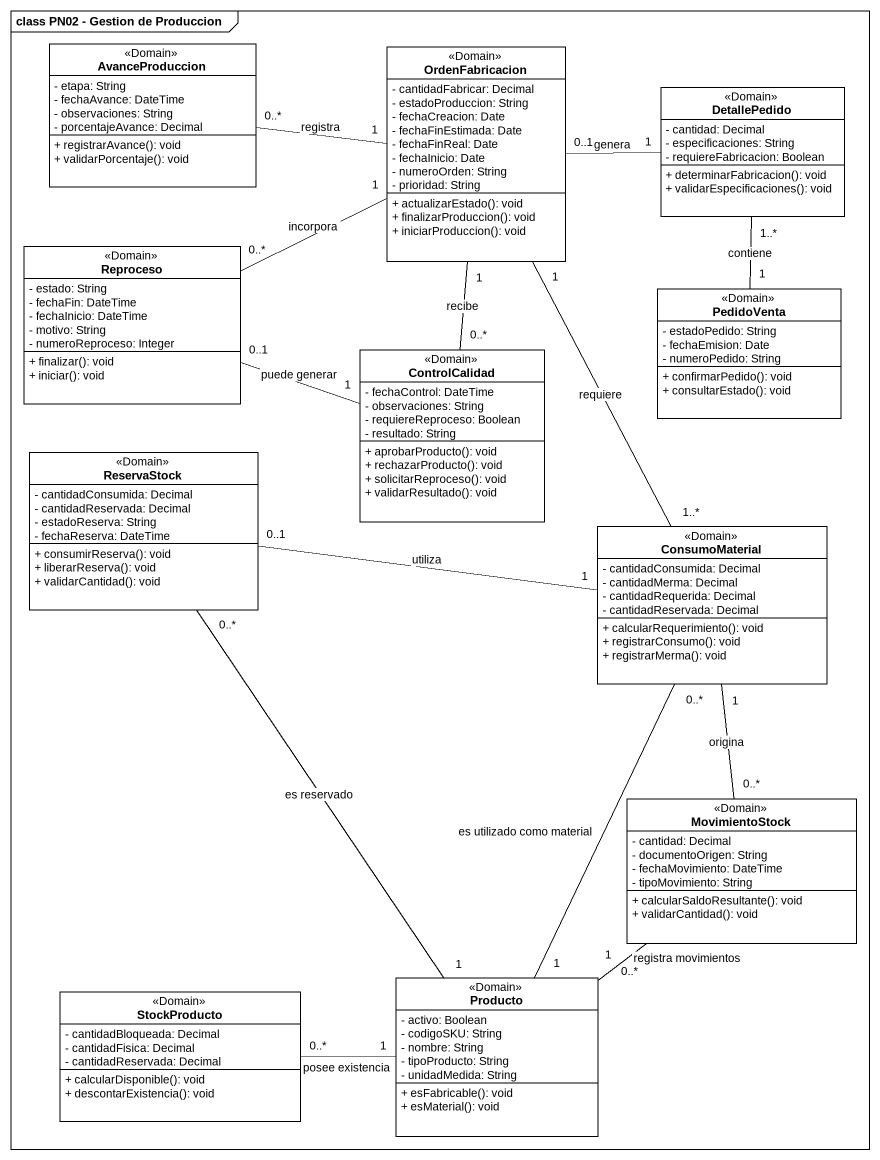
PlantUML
@startuml
mainframe class PN02 - Gestion de Produccion
hide circle
hide empty members
skinparam classAttributeIconSize 0
class AvanceProduccion <<Domain>> {
  - etapa: String
  - fechaAvance: DateTime
  - observaciones: String
  - porcentajeAvance: Decimal
  + registrarAvance(): void
  + validarPorcentaje(): void
}
class OrdenFabricacion <<Domain>> {
  - cantidadFabricar: Decimal
  - estadoProduccion: String
  - fechaCreacion: Date
  - fechaFinEstimada: Date
  - fechaFinReal: Date
  - fechaInicio: Date
  - numeroOrden: String
  - prioridad: String
  + actualizarEstado(): void
  + finalizarProduccion(): void
  + iniciarProduccion(): void
}
class DetallePedido <<Domain>> {
  - cantidad: Decimal
  - especificaciones: String
  - requiereFabricacion: Boolean
  + determinarFabricacion(): void
  + validarEspecificaciones(): void
}
class Reproceso <<Domain>> {
  - estado: String
  - fechaFin: DateTime
  - fechaInicio: DateTime
  - motivo: String
  - numeroReproceso: Integer
  + finalizar(): void
  + iniciar(): void
}
class PedidoVenta <<Domain>> {
  - estadoPedido: String
  - fechaEmision: Date
  - numeroPedido: String
  + confirmarPedido(): void
  + consultarEstado(): void
}
class ControlCalidad <<Domain>> {
  - fechaControl: DateTime
  - observaciones: String
  - requiereReproceso: Boolean
  - resultado: String
  + aprobarProducto(): void
  + rechazarProducto(): void
  + solicitarReproceso(): void
  + validarResultado(): void
}
class ReservaStock <<Domain>> {
  - cantidadConsumida: Decimal
  - cantidadReservada: Decimal
  - estadoReserva: String
  - fechaReserva: DateTime
  + consumirReserva(): void
  + liberarReserva(): void
  + validarCantidad(): void
}
class ConsumoMaterial <<Domain>> {
  - cantidadConsumida: Decimal
  - cantidadMerma: Decimal
  - cantidadRequerida: Decimal
  - cantidadReservada: Decimal
  + calcularRequerimiento(): void
  + registrarConsumo(): void
  + registrarMerma(): void
}
class MovimientoStock <<Domain>> {
  - cantidad: Decimal
  - documentoOrigen: String
  - fechaMovimiento: DateTime
  - tipoMovimiento: String
  + calcularSaldoResultante(): void
  + validarCantidad(): void
}
class Producto <<Domain>> {
  - activo: Boolean
  - codigoSKU: String
  - nombre: String
  - tipoProducto: String
  - unidadMedida: String
  + esFabricable(): void
  + esMaterial(): void
}
class StockProducto <<Domain>> {
  - cantidadBloqueada: Decimal
  - cantidadFisica: Decimal
  - cantidadReservada: Decimal
  + calcularDisponible(): void
  + descontarExistencia(): void
}
OrdenFabricacion "1" -left- "0..*" AvanceProduccion : registra
OrdenFabricacion "1" -left- "0..*" Reproceso : incorpora
OrdenFabricacion "1" -- "0..*" ControlCalidad : recibe
OrdenFabricacion "1" -- "1..*" ConsumoMaterial : requiere
DetallePedido "1" -left- "0..1" OrdenFabricacion : genera
PedidoVenta "1" -up- "1..*" DetallePedido : contiene
ControlCalidad "1" -left- "0..1" Reproceso : puede generar
ConsumoMaterial "1" -left- "0..1" ReservaStock : utiliza
ConsumoMaterial "1" -- "0..*" MovimientoStock : origina
Producto "1" -up- "0..*" ReservaStock : es reservado
Producto "1" -up- "0..*" ConsumoMaterial : es utilizado como material
Producto "1" -up- "0..*" MovimientoStock : registra movimientos
Producto "1" -left- "0..*" StockProducto : posee existencia
@enduml
